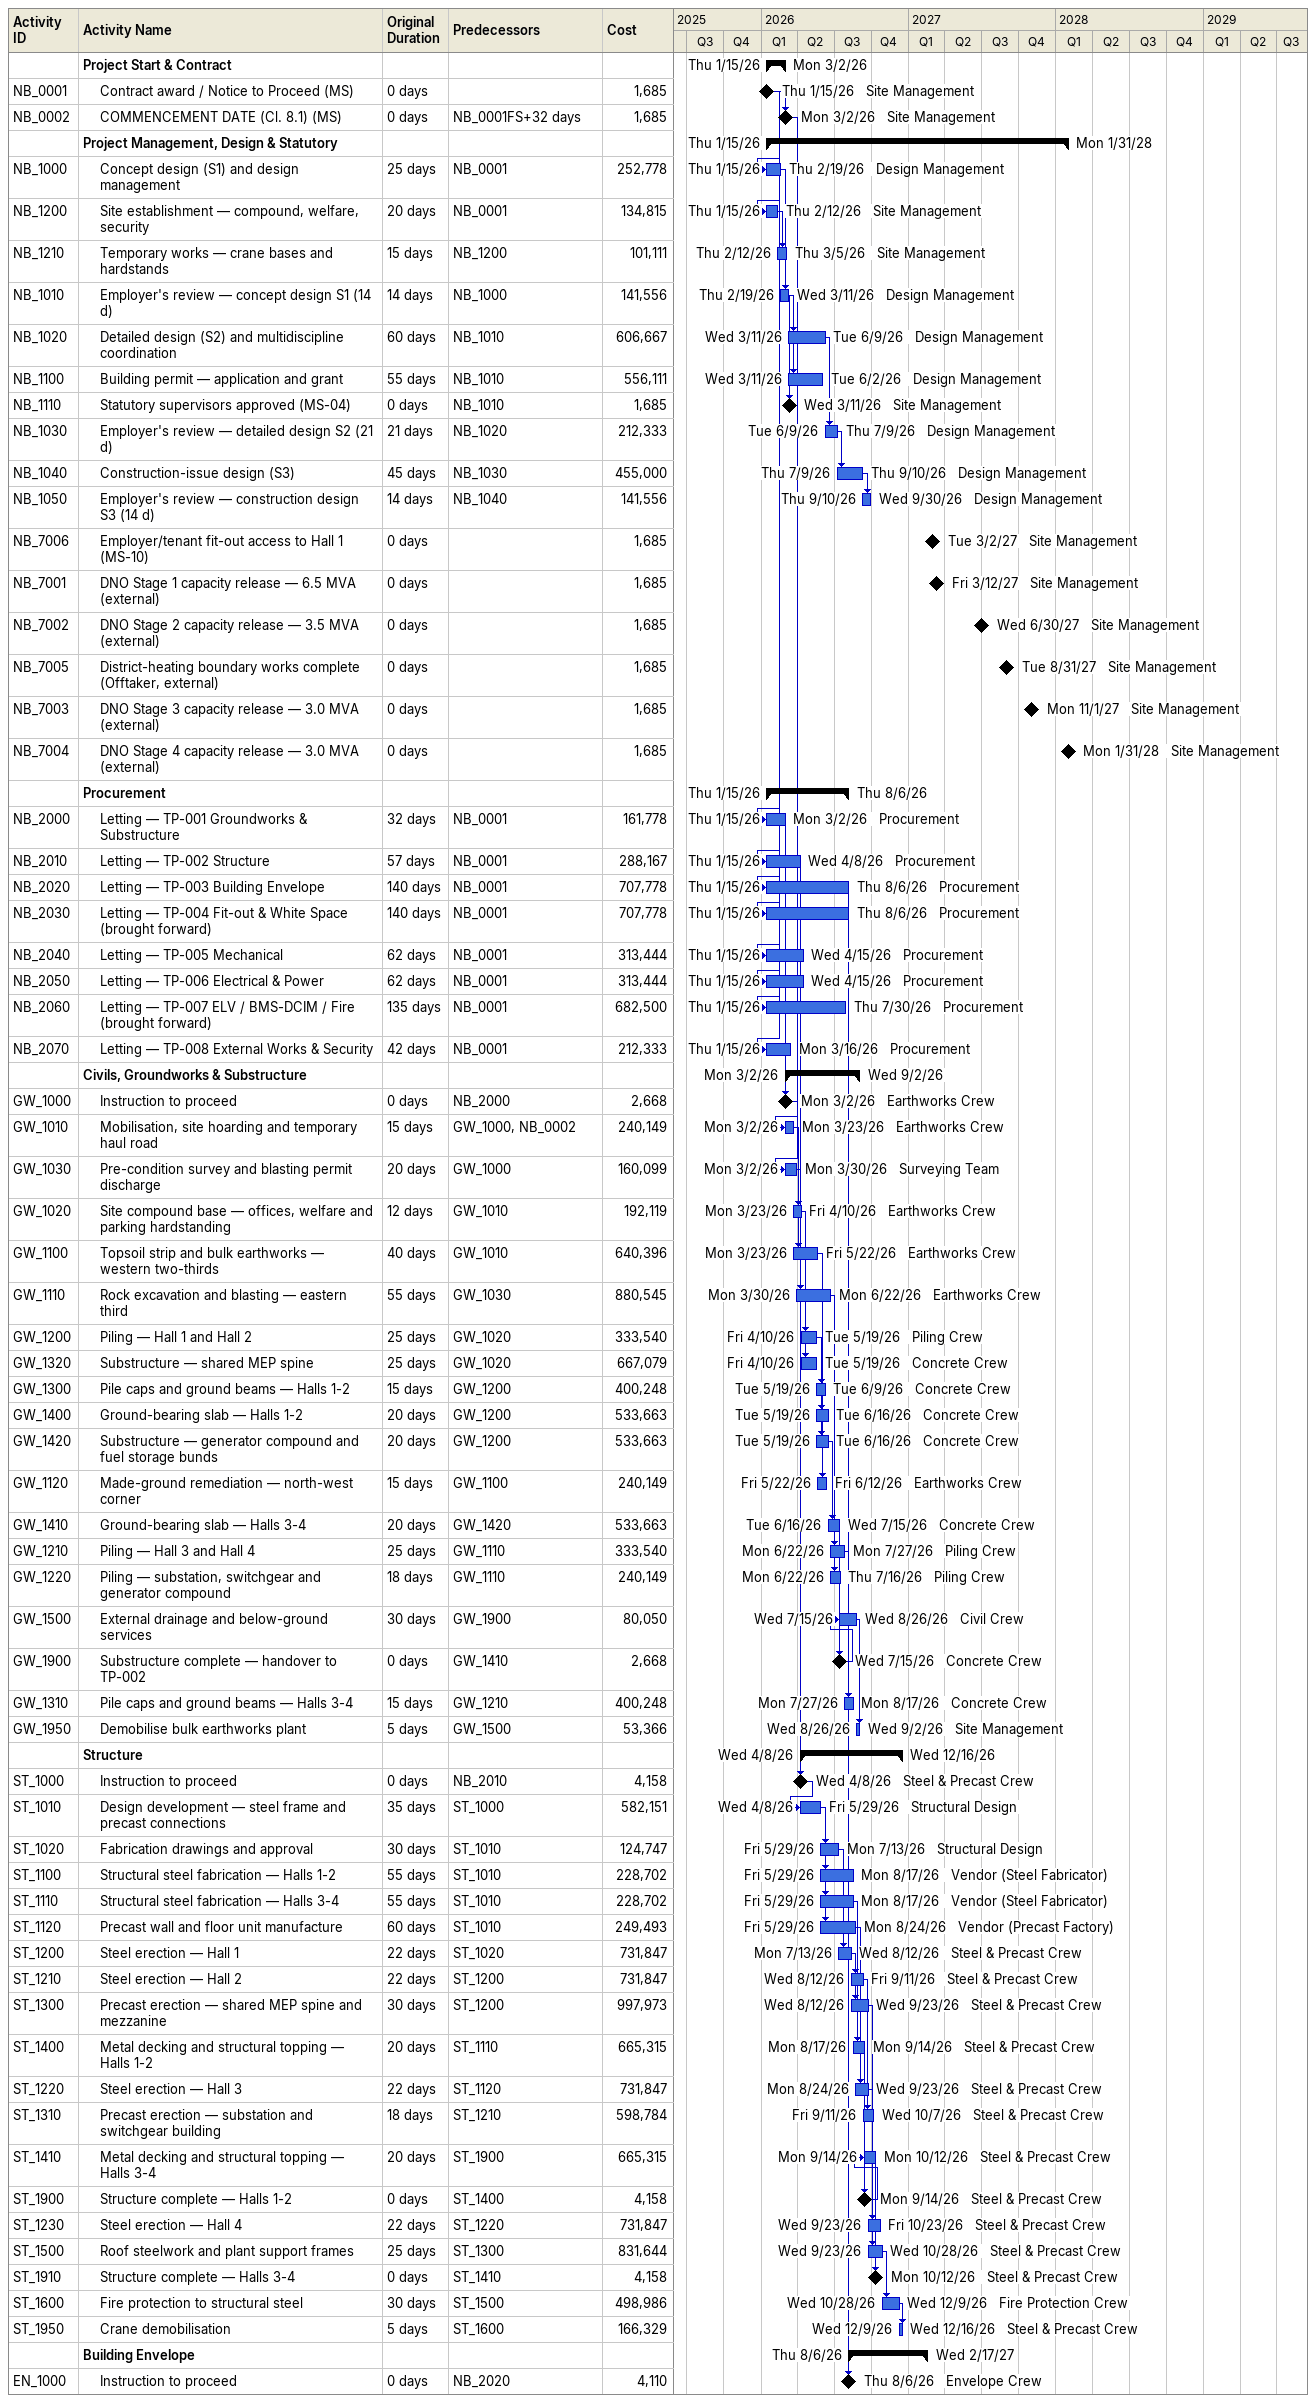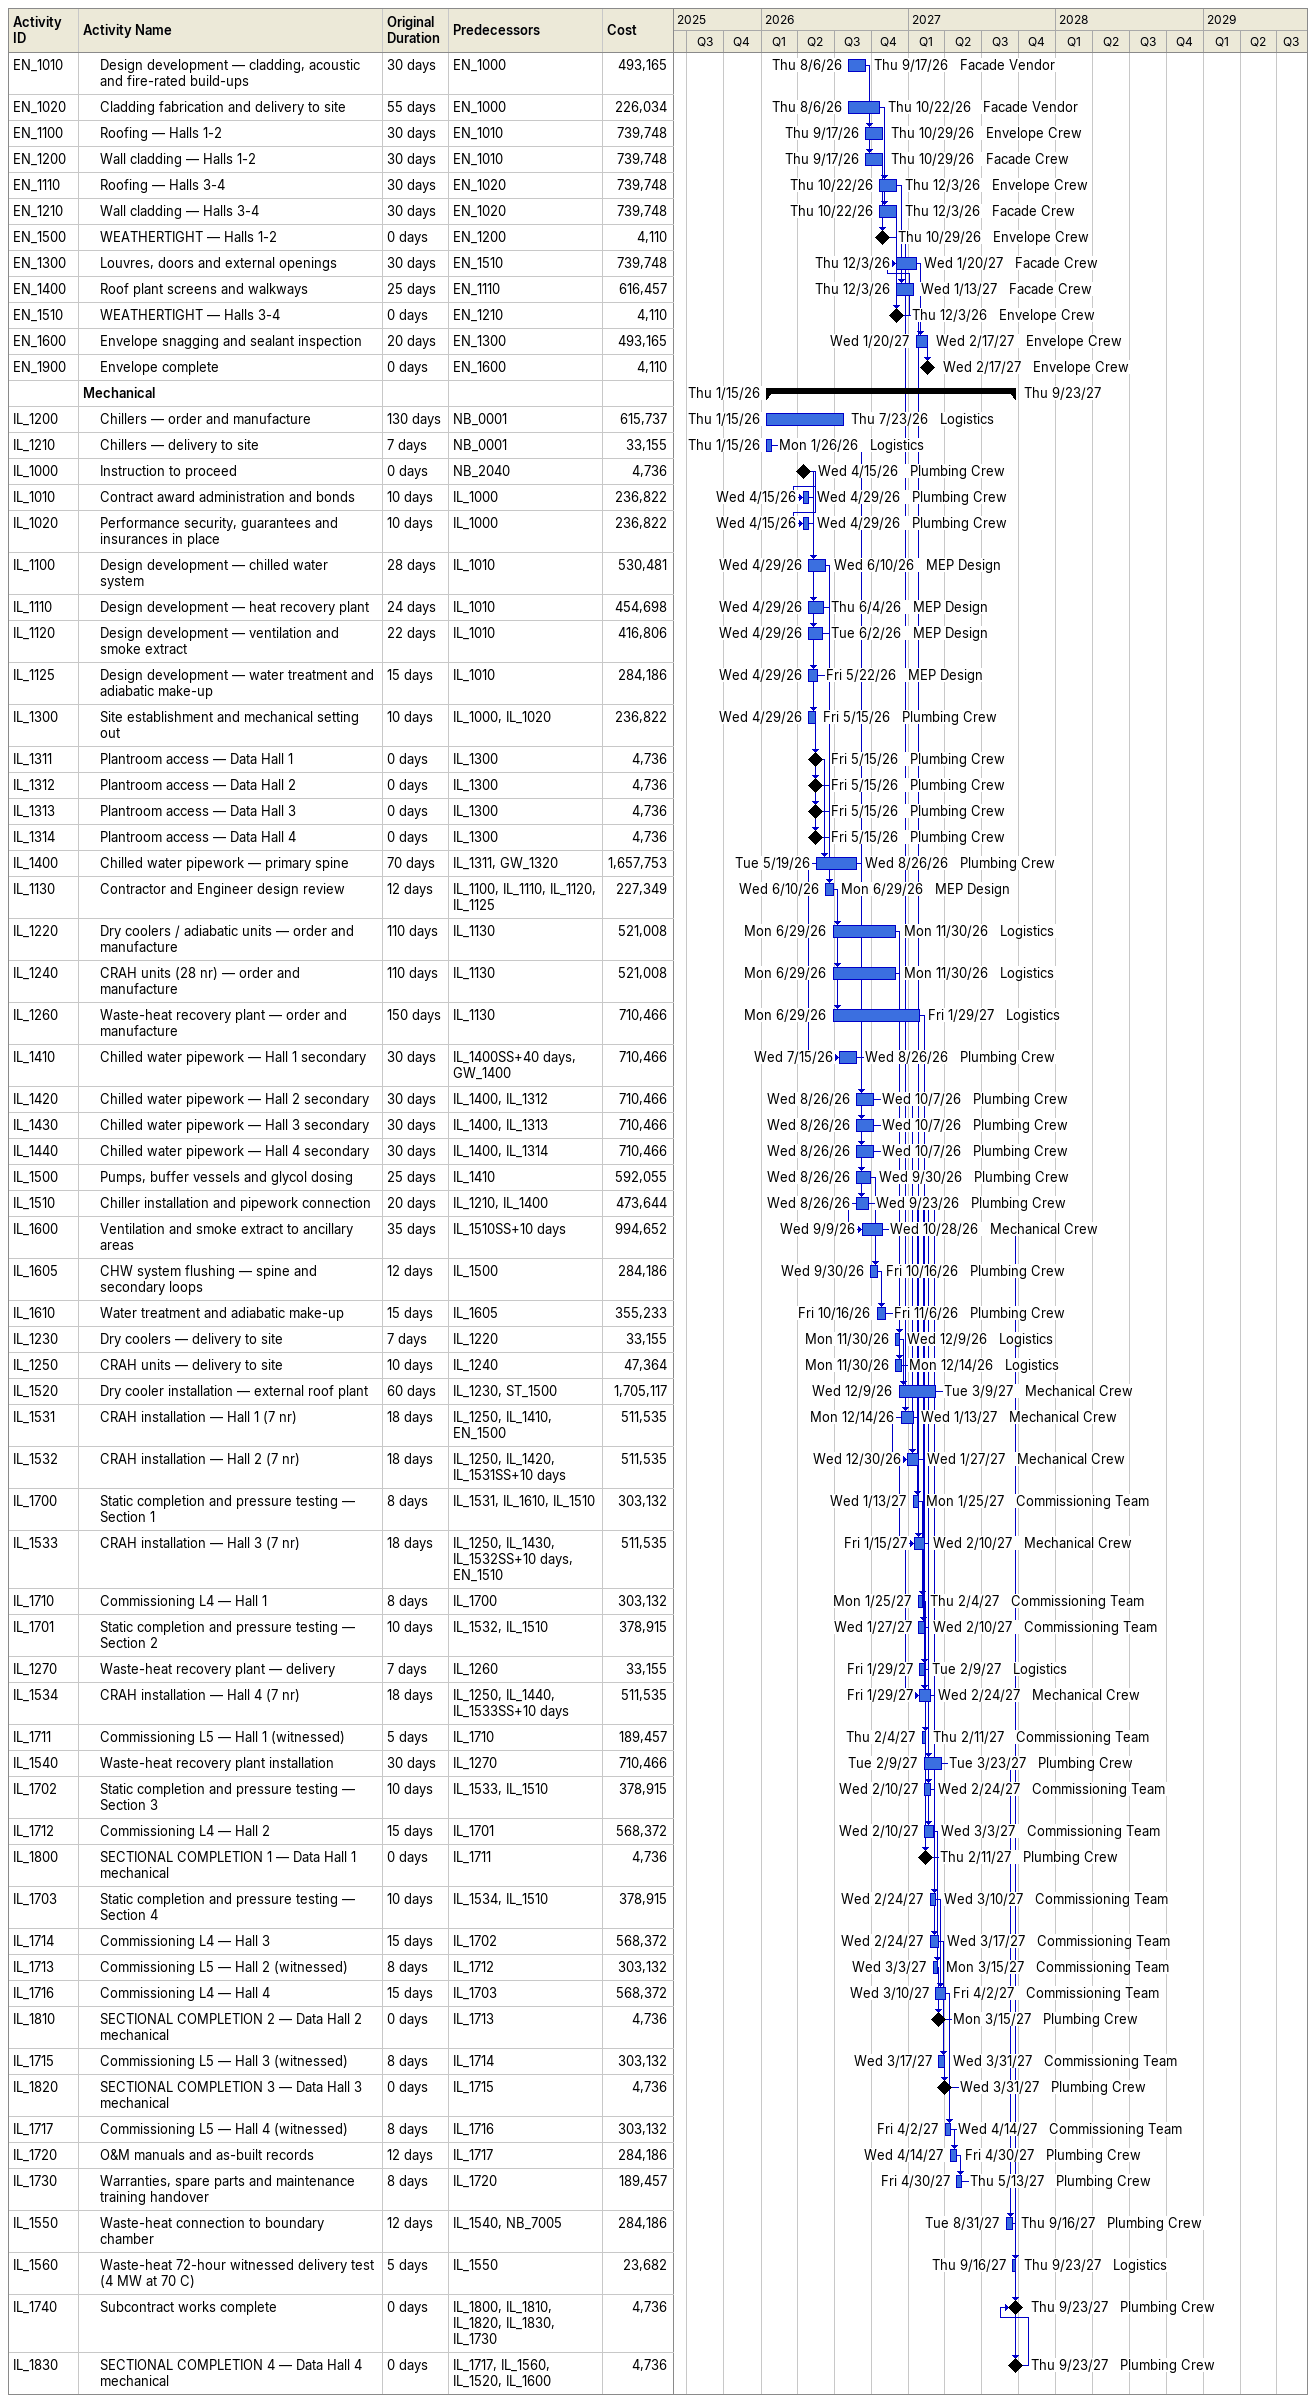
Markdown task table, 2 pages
| ID | Level | Task | Original duration | Start | Finish | Predecessors | Resources | Cost |
|---|---|---|---|---|---|---|---|---|
|  | 1 | **Project Start & Contract** |  | 2026-01-15 | 2026-03-02 |  |  |  |
| NB_0001 | 2 | Contract award / Notice to Proceed (MS) | 0d | 2026-01-15 | 2026-01-15 |  | Site Management | 1685 |
| NB_0002 | 2 | COMMENCEMENT DATE (Cl. 8.1) (MS) | 0d | 2026-03-02 | 2026-03-02 | NB_0001FS+32d | Site Management | 1685 |
|  | 1 | **Project Management, Design & Statutory** |  | 2026-01-15 | 2028-01-31 |  |  |  |
| NB_1000 | 2 | Concept design (S1) and design management | 25d | 2026-01-15 | 2026-02-19 | NB_0001 | Design Management | 252778 |
| NB_1200 | 2 | Site establishment — compound, welfare, security | 20d | 2026-01-15 | 2026-02-12 | NB_0001 | Site Management | 134815 |
| NB_1210 | 2 | Temporary works — crane bases and hardstands | 15d | 2026-02-12 | 2026-03-05 | NB_1200 | Site Management | 101111 |
| NB_1010 | 2 | Employer's review — concept design S1 (14 d) | 14d | 2026-02-19 | 2026-03-11 | NB_1000 | Design Management | 141556 |
| NB_1020 | 2 | Detailed design (S2) and multidiscipline coordination | 60d | 2026-03-11 | 2026-06-09 | NB_1010 | Design Management | 606667 |
| NB_1100 | 2 | Building permit — application and grant | 55d | 2026-03-11 | 2026-06-02 | NB_1010 | Design Management | 556111 |
| NB_1110 | 2 | Statutory supervisors approved (MS-04) | 0d | 2026-03-11 | 2026-03-11 | NB_1010 | Site Management | 1685 |
| NB_1030 | 2 | Employer's review — detailed design S2 (21 d) | 21d | 2026-06-09 | 2026-07-09 | NB_1020 | Design Management | 212333 |
| NB_1040 | 2 | Construction-issue design (S3) | 45d | 2026-07-09 | 2026-09-10 | NB_1030 | Design Management | 455000 |
| NB_1050 | 2 | Employer's review — construction design S3 (14 d) | 14d | 2026-09-10 | 2026-09-30 | NB_1040 | Design Management | 141556 |
| NB_7006 | 2 | Employer/tenant fit-out access to Hall 1 (MS-10) | 0d | 2027-03-02 | 2027-03-02 |  | Site Management | 1685 |
| NB_7001 | 2 | DNO Stage 1 capacity release — 6.5 MVA (external) | 0d | 2027-03-12 | 2027-03-12 |  | Site Management | 1685 |
| NB_7002 | 2 | DNO Stage 2 capacity release — 3.5 MVA (external) | 0d | 2027-06-30 | 2027-06-30 |  | Site Management | 1685 |
| NB_7005 | 2 | District-heating boundary works complete (Offtaker, external) | 0d | 2027-08-31 | 2027-08-31 |  | Site Management | 1685 |
| NB_7003 | 2 | DNO Stage 3 capacity release — 3.0 MVA (external) | 0d | 2027-11-01 | 2027-11-01 |  | Site Management | 1685 |
| NB_7004 | 2 | DNO Stage 4 capacity release — 3.0 MVA (external) | 0d | 2028-01-31 | 2028-01-31 |  | Site Management | 1685 |
|  | 1 | **Procurement** |  | 2026-01-15 | 2026-08-06 |  |  |  |
| NB_2000 | 2 | Letting — TP-001 Groundworks & Substructure | 32d | 2026-01-15 | 2026-03-02 | NB_0001 | Procurement | 161778 |
| NB_2010 | 2 | Letting — TP-002 Structure | 57d | 2026-01-15 | 2026-04-08 | NB_0001 | Procurement | 288167 |
| NB_2020 | 2 | Letting — TP-003 Building Envelope | 140d | 2026-01-15 | 2026-08-06 | NB_0001 | Procurement | 707778 |
| NB_2030 | 2 | Letting — TP-004 Fit-out & White Space (brought forward) | 140d | 2026-01-15 | 2026-08-06 | NB_0001 | Procurement | 707778 |
| NB_2040 | 2 | Letting — TP-005 Mechanical | 62d | 2026-01-15 | 2026-04-15 | NB_0001 | Procurement | 313444 |
| NB_2050 | 2 | Letting — TP-006 Electrical & Power | 62d | 2026-01-15 | 2026-04-15 | NB_0001 | Procurement | 313444 |
| NB_2060 | 2 | Letting — TP-007 ELV / BMS-DCIM / Fire (brought forward) | 135d | 2026-01-15 | 2026-07-30 | NB_0001 | Procurement | 682500 |
| NB_2070 | 2 | Letting — TP-008 External Works & Security | 42d | 2026-01-15 | 2026-03-16 | NB_0001 | Procurement | 212333 |
|  | 1 | **Civils, Groundworks & Substructure** |  | 2026-03-02 | 2026-09-02 |  |  |  |
| GW_1000 | 2 | Instruction to proceed | 0d | 2026-03-02 | 2026-03-02 | NB_2000 | Earthworks Crew | 2668 |
| GW_1010 | 2 | Mobilisation, site hoarding and temporary haul road | 15d | 2026-03-02 | 2026-03-23 | GW_1000, NB_0002 | Earthworks Crew | 240149 |
| GW_1030 | 2 | Pre-condition survey and blasting permit discharge | 20d | 2026-03-02 | 2026-03-30 | GW_1000 | Surveying Team | 160099 |
| GW_1020 | 2 | Site compound base — offices, welfare and parking hardstanding | 12d | 2026-03-23 | 2026-04-10 | GW_1010 | Earthworks Crew | 192119 |
| GW_1100 | 2 | Topsoil strip and bulk earthworks — western two-thirds | 40d | 2026-03-23 | 2026-05-22 | GW_1010 | Earthworks Crew | 640396 |
| GW_1110 | 2 | Rock excavation and blasting — eastern third | 55d | 2026-03-30 | 2026-06-22 | GW_1030 | Earthworks Crew | 880545 |
| GW_1200 | 2 | Piling — Hall 1 and Hall 2 | 25d | 2026-04-10 | 2026-05-19 | GW_1020 | Piling Crew | 333540 |
| GW_1320 | 2 | Substructure — shared MEP spine | 25d | 2026-04-10 | 2026-05-19 | GW_1020 | Concrete Crew | 667079 |
| GW_1300 | 2 | Pile caps and ground beams — Halls 1-2 | 15d | 2026-05-19 | 2026-06-09 | GW_1200 | Concrete Crew | 400248 |
| GW_1400 | 2 | Ground-bearing slab — Halls 1-2 | 20d | 2026-05-19 | 2026-06-16 | GW_1200 | Concrete Crew | 533663 |
| GW_1420 | 2 | Substructure — generator compound and fuel storage bunds | 20d | 2026-05-19 | 2026-06-16 | GW_1200 | Concrete Crew | 533663 |
| GW_1120 | 2 | Made-ground remediation — north-west corner | 15d | 2026-05-22 | 2026-06-12 | GW_1100 | Earthworks Crew | 240149 |
| GW_1410 | 2 | Ground-bearing slab — Halls 3-4 | 20d | 2026-06-16 | 2026-07-15 | GW_1420 | Concrete Crew | 533663 |
| GW_1210 | 2 | Piling — Hall 3 and Hall 4 | 25d | 2026-06-22 | 2026-07-27 | GW_1110 | Piling Crew | 333540 |
| GW_1220 | 2 | Piling — substation, switchgear and generator compound | 18d | 2026-06-22 | 2026-07-16 | GW_1110 | Piling Crew | 240149 |
| GW_1500 | 2 | External drainage and below-ground services | 30d | 2026-07-15 | 2026-08-26 | GW_1900 | Civil Crew | 80050 |
| GW_1900 | 2 | Substructure complete — handover to TP-002 | 0d | 2026-07-15 | 2026-07-15 | GW_1410 | Concrete Crew | 2668 |
| GW_1310 | 2 | Pile caps and ground beams — Halls 3-4 | 15d | 2026-07-27 | 2026-08-17 | GW_1210 | Concrete Crew | 400248 |
| GW_1950 | 2 | Demobilise bulk earthworks plant | 5d | 2026-08-26 | 2026-09-02 | GW_1500 | Site Management | 53366 |
|  | 1 | **Structure** |  | 2026-04-08 | 2026-12-16 |  |  |  |
| ST_1000 | 2 | Instruction to proceed | 0d | 2026-04-08 | 2026-04-08 | NB_2010 | Steel & Precast Crew | 4158 |
| ST_1010 | 2 | Design development — steel frame and precast connections | 35d | 2026-04-08 | 2026-05-29 | ST_1000 | Structural Design | 582151 |
| ST_1020 | 2 | Fabrication drawings and approval | 30d | 2026-05-29 | 2026-07-13 | ST_1010 | Structural Design | 124747 |
| ST_1100 | 2 | Structural steel fabrication — Halls 1-2 | 55d | 2026-05-29 | 2026-08-17 | ST_1010 | Vendor (Steel Fabricator) | 228702 |
| ST_1110 | 2 | Structural steel fabrication — Halls 3-4 | 55d | 2026-05-29 | 2026-08-17 | ST_1010 | Vendor (Steel Fabricator) | 228702 |
| ST_1120 | 2 | Precast wall and floor unit manufacture | 60d | 2026-05-29 | 2026-08-24 | ST_1010 | Vendor (Precast Factory) | 249493 |
| ST_1200 | 2 | Steel erection — Hall 1 | 22d | 2026-07-13 | 2026-08-12 | ST_1020 | Steel & Precast Crew | 731847 |
| ST_1210 | 2 | Steel erection — Hall 2 | 22d | 2026-08-12 | 2026-09-11 | ST_1200 | Steel & Precast Crew | 731847 |
| ST_1300 | 2 | Precast erection — shared MEP spine and mezzanine | 30d | 2026-08-12 | 2026-09-23 | ST_1200 | Steel & Precast Crew | 997973 |
| ST_1400 | 2 | Metal decking and structural topping — Halls 1-2 | 20d | 2026-08-17 | 2026-09-14 | ST_1110 | Steel & Precast Crew | 665315 |
| ST_1220 | 2 | Steel erection — Hall 3 | 22d | 2026-08-24 | 2026-09-23 | ST_1120 | Steel & Precast Crew | 731847 |
| ST_1310 | 2 | Precast erection — substation and switchgear building | 18d | 2026-09-11 | 2026-10-07 | ST_1210 | Steel & Precast Crew | 598784 |
| ST_1410 | 2 | Metal decking and structural topping — Halls 3-4 | 20d | 2026-09-14 | 2026-10-12 | ST_1900 | Steel & Precast Crew | 665315 |
| ST_1900 | 2 | Structure complete — Halls 1-2 | 0d | 2026-09-14 | 2026-09-14 | ST_1400 | Steel & Precast Crew | 4158 |
| ST_1230 | 2 | Steel erection — Hall 4 | 22d | 2026-09-23 | 2026-10-23 | ST_1220 | Steel & Precast Crew | 731847 |
| ST_1500 | 2 | Roof steelwork and plant support frames | 25d | 2026-09-23 | 2026-10-28 | ST_1300 | Steel & Precast Crew | 831644 |
| ST_1910 | 2 | Structure complete — Halls 3-4 | 0d | 2026-10-12 | 2026-10-12 | ST_1410 | Steel & Precast Crew | 4158 |
| ST_1600 | 2 | Fire protection to structural steel | 30d | 2026-10-28 | 2026-12-09 | ST_1500 | Fire Protection Crew | 498986 |
| ST_1950 | 2 | Crane demobilisation | 5d | 2026-12-09 | 2026-12-16 | ST_1600 | Steel & Precast Crew | 166329 |
|  | 1 | **Building Envelope** |  | 2026-08-06 | 2027-02-17 |  |  |  |
| EN_1000 | 2 | Instruction to proceed | 0d | 2026-08-06 | 2026-08-06 | NB_2020 | Envelope Crew | 4110 |
| EN_1010 | 2 | Design development — cladding, acoustic and fire-rated build-ups | 30d | 2026-08-06 | 2026-09-17 | EN_1000 | Facade Vendor | 493165 |
| EN_1020 | 2 | Cladding fabrication and delivery to site | 55d | 2026-08-06 | 2026-10-22 | EN_1000 | Facade Vendor | 226034 |
| EN_1100 | 2 | Roofing — Halls 1-2 | 30d | 2026-09-17 | 2026-10-29 | EN_1010 | Envelope Crew | 739748 |
| EN_1200 | 2 | Wall cladding — Halls 1-2 | 30d | 2026-09-17 | 2026-10-29 | EN_1010 | Facade Crew | 739748 |
| EN_1110 | 2 | Roofing — Halls 3-4 | 30d | 2026-10-22 | 2026-12-03 | EN_1020 | Envelope Crew | 739748 |
| EN_1210 | 2 | Wall cladding — Halls 3-4 | 30d | 2026-10-22 | 2026-12-03 | EN_1020 | Facade Crew | 739748 |
| EN_1500 | 2 | WEATHERTIGHT — Halls 1-2 | 0d | 2026-10-29 | 2026-10-29 | EN_1200 | Envelope Crew | 4110 |
| EN_1300 | 2 | Louvres, doors and external openings | 30d | 2026-12-03 | 2027-01-20 | EN_1510 | Facade Crew | 739748 |
| EN_1400 | 2 | Roof plant screens and walkways | 25d | 2026-12-03 | 2027-01-13 | EN_1110 | Facade Crew | 616457 |
| EN_1510 | 2 | WEATHERTIGHT — Halls 3-4 | 0d | 2026-12-03 | 2026-12-03 | EN_1210 | Envelope Crew | 4110 |
| EN_1600 | 2 | Envelope snagging and sealant inspection | 20d | 2027-01-20 | 2027-02-17 | EN_1300 | Envelope Crew | 493165 |
| EN_1900 | 2 | Envelope complete | 0d | 2027-02-17 | 2027-02-17 | EN_1600 | Envelope Crew | 4110 |
|  | 1 | **Mechanical** |  | 2026-01-15 | 2027-09-23 |  |  |  |
| IL_1200 | 2 | Chillers — order and manufacture | 130d | 2026-01-15 | 2026-07-23 | NB_0001 | Logistics | 615737 |
| IL_1210 | 2 | Chillers — delivery to site | 7d | 2026-01-15 | 2026-01-26 | NB_0001 | Logistics | 33155 |
| IL_1000 | 2 | Instruction to proceed | 0d | 2026-04-15 | 2026-04-15 | NB_2040 | Plumbing Crew | 4736 |
| IL_1010 | 2 | Contract award administration and bonds | 10d | 2026-04-15 | 2026-04-29 | IL_1000 | Plumbing Crew | 236822 |
| IL_1020 | 2 | Performance security, guarantees and insurances in place | 10d | 2026-04-15 | 2026-04-29 | IL_1000 | Plumbing Crew | 236822 |
| IL_1100 | 2 | Design development — chilled water system | 28d | 2026-04-29 | 2026-06-10 | IL_1010 | MEP Design | 530481 |
| IL_1110 | 2 | Design development — heat recovery plant | 24d | 2026-04-29 | 2026-06-04 | IL_1010 | MEP Design | 454698 |
| IL_1120 | 2 | Design development — ventilation and smoke extract | 22d | 2026-04-29 | 2026-06-02 | IL_1010 | MEP Design | 416806 |
| IL_1125 | 2 | Design development — water treatment and adiabatic make-up | 15d | 2026-04-29 | 2026-05-22 | IL_1010 | MEP Design | 284186 |
| IL_1300 | 2 | Site establishment and mechanical setting out | 10d | 2026-04-29 | 2026-05-15 | IL_1000, IL_1020 | Plumbing Crew | 236822 |
| IL_1311 | 2 | Plantroom access — Data Hall 1 | 0d | 2026-05-15 | 2026-05-15 | IL_1300 | Plumbing Crew | 4736 |
| IL_1312 | 2 | Plantroom access — Data Hall 2 | 0d | 2026-05-15 | 2026-05-15 | IL_1300 | Plumbing Crew | 4736 |
| IL_1313 | 2 | Plantroom access — Data Hall 3 | 0d | 2026-05-15 | 2026-05-15 | IL_1300 | Plumbing Crew | 4736 |
| IL_1314 | 2 | Plantroom access — Data Hall 4 | 0d | 2026-05-15 | 2026-05-15 | IL_1300 | Plumbing Crew | 4736 |
| IL_1400 | 2 | Chilled water pipework — primary spine | 70d | 2026-05-19 | 2026-08-26 | IL_1311, GW_1320 | Plumbing Crew | 1657753 |
| IL_1130 | 2 | Contractor and Engineer design review | 12d | 2026-06-10 | 2026-06-29 | IL_1100, IL_1110, IL_1120, IL_1125 | MEP Design | 227349 |
| IL_1220 | 2 | Dry coolers / adiabatic units — order and manufacture | 110d | 2026-06-29 | 2026-11-30 | IL_1130 | Logistics | 521008 |
| IL_1240 | 2 | CRAH units (28 nr) — order and manufacture | 110d | 2026-06-29 | 2026-11-30 | IL_1130 | Logistics | 521008 |
| IL_1260 | 2 | Waste-heat recovery plant — order and manufacture | 150d | 2026-06-29 | 2027-01-29 | IL_1130 | Logistics | 710466 |
| IL_1410 | 2 | Chilled water pipework — Hall 1 secondary | 30d | 2026-07-15 | 2026-08-26 | IL_1400SS+40d, GW_1400 | Plumbing Crew | 710466 |
| IL_1420 | 2 | Chilled water pipework — Hall 2 secondary | 30d | 2026-08-26 | 2026-10-07 | IL_1400, IL_1312 | Plumbing Crew | 710466 |
| IL_1430 | 2 | Chilled water pipework — Hall 3 secondary | 30d | 2026-08-26 | 2026-10-07 | IL_1400, IL_1313 | Plumbing Crew | 710466 |
| IL_1440 | 2 | Chilled water pipework — Hall 4 secondary | 30d | 2026-08-26 | 2026-10-07 | IL_1400, IL_1314 | Plumbing Crew | 710466 |
| IL_1500 | 2 | Pumps, buffer vessels and glycol dosing | 25d | 2026-08-26 | 2026-09-30 | IL_1410 | Plumbing Crew | 592055 |
| IL_1510 | 2 | Chiller installation and pipework connection | 20d | 2026-08-26 | 2026-09-23 | IL_1210, IL_1400 | Plumbing Crew | 473644 |
| IL_1600 | 2 | Ventilation and smoke extract to ancillary areas | 35d | 2026-09-09 | 2026-10-28 | IL_1510SS+10d | Mechanical Crew | 994652 |
| IL_1605 | 2 | CHW system flushing — spine and secondary loops | 12d | 2026-09-30 | 2026-10-16 | IL_1500 | Plumbing Crew | 284186 |
| IL_1610 | 2 | Water treatment and adiabatic make-up | 15d | 2026-10-16 | 2026-11-06 | IL_1605 | Plumbing Crew | 355233 |
| IL_1230 | 2 | Dry coolers — delivery to site | 7d | 2026-11-30 | 2026-12-09 | IL_1220 | Logistics | 33155 |
| IL_1250 | 2 | CRAH units — delivery to site | 10d | 2026-11-30 | 2026-12-14 | IL_1240 | Logistics | 47364 |
| IL_1520 | 2 | Dry cooler installation — external roof plant | 60d | 2026-12-09 | 2027-03-09 | IL_1230, ST_1500 | Mechanical Crew | 1705117 |
| IL_1531 | 2 | CRAH installation — Hall 1 (7 nr) | 18d | 2026-12-14 | 2027-01-13 | IL_1250, IL_1410, EN_1500 | Mechanical Crew | 511535 |
| IL_1532 | 2 | CRAH installation — Hall 2 (7 nr) | 18d | 2026-12-30 | 2027-01-27 | IL_1250, IL_1420, IL_1531SS+10d | Mechanical Crew | 511535 |
| IL_1700 | 2 | Static completion and pressure testing — Section 1 | 8d | 2027-01-13 | 2027-01-25 | IL_1531, IL_1610, IL_1510 | Commissioning Team | 303132 |
| IL_1533 | 2 | CRAH installation — Hall 3 (7 nr) | 18d | 2027-01-15 | 2027-02-10 | IL_1250, IL_1430, IL_1532SS+10d, EN_1510 | Mechanical Crew | 511535 |
| IL_1710 | 2 | Commissioning L4 — Hall 1 | 8d | 2027-01-25 | 2027-02-04 | IL_1700 | Commissioning Team | 303132 |
| IL_1701 | 2 | Static completion and pressure testing — Section 2 | 10d | 2027-01-27 | 2027-02-10 | IL_1532, IL_1510 | Commissioning Team | 378915 |
| IL_1270 | 2 | Waste-heat recovery plant — delivery | 7d | 2027-01-29 | 2027-02-09 | IL_1260 | Logistics | 33155 |
| IL_1534 | 2 | CRAH installation — Hall 4 (7 nr) | 18d | 2027-01-29 | 2027-02-24 | IL_1250, IL_1440, IL_1533SS+10d | Mechanical Crew | 511535 |
| IL_1711 | 2 | Commissioning L5 — Hall 1 (witnessed) | 5d | 2027-02-04 | 2027-02-11 | IL_1710 | Commissioning Team | 189457 |
| IL_1540 | 2 | Waste-heat recovery plant installation | 30d | 2027-02-09 | 2027-03-23 | IL_1270 | Plumbing Crew | 710466 |
| IL_1702 | 2 | Static completion and pressure testing — Section 3 | 10d | 2027-02-10 | 2027-02-24 | IL_1533, IL_1510 | Commissioning Team | 378915 |
| IL_1712 | 2 | Commissioning L4 — Hall 2 | 15d | 2027-02-10 | 2027-03-03 | IL_1701 | Commissioning Team | 568372 |
| IL_1800 | 2 | SECTIONAL COMPLETION 1 — Data Hall 1 mechanical | 0d | 2027-02-11 | 2027-02-11 | IL_1711 | Plumbing Crew | 4736 |
| IL_1703 | 2 | Static completion and pressure testing — Section 4 | 10d | 2027-02-24 | 2027-03-10 | IL_1534, IL_1510 | Commissioning Team | 378915 |
| IL_1714 | 2 | Commissioning L4 — Hall 3 | 15d | 2027-02-24 | 2027-03-17 | IL_1702 | Commissioning Team | 568372 |
| IL_1713 | 2 | Commissioning L5 — Hall 2 (witnessed) | 8d | 2027-03-03 | 2027-03-15 | IL_1712 | Commissioning Team | 303132 |
| IL_1716 | 2 | Commissioning L4 — Hall 4 | 15d | 2027-03-10 | 2027-04-02 | IL_1703 | Commissioning Team | 568372 |
| IL_1810 | 2 | SECTIONAL COMPLETION 2 — Data Hall 2 mechanical | 0d | 2027-03-15 | 2027-03-15 | IL_1713 | Plumbing Crew | 4736 |
| IL_1715 | 2 | Commissioning L5 — Hall 3 (witnessed) | 8d | 2027-03-17 | 2027-03-31 | IL_1714 | Commissioning Team | 303132 |
| IL_1820 | 2 | SECTIONAL COMPLETION 3 — Data Hall 3 mechanical | 0d | 2027-03-31 | 2027-03-31 | IL_1715 | Plumbing Crew | 4736 |
| IL_1717 | 2 | Commissioning L5 — Hall 4 (witnessed) | 8d | 2027-04-02 | 2027-04-14 | IL_1716 | Commissioning Team | 303132 |
| IL_1720 | 2 | O&M manuals and as-built records | 12d | 2027-04-14 | 2027-04-30 | IL_1717 | Plumbing Crew | 284186 |
| IL_1730 | 2 | Warranties, spare parts and maintenance training handover | 8d | 2027-04-30 | 2027-05-13 | IL_1720 | Plumbing Crew | 189457 |
| IL_1550 | 2 | Waste-heat connection to boundary chamber | 12d | 2027-08-31 | 2027-09-16 | IL_1540, NB_7005 | Plumbing Crew | 284186 |
| IL_1560 | 2 | Waste-heat 72-hour witnessed delivery test (4 MW at 70 C) | 5d | 2027-09-16 | 2027-09-23 | IL_1550 | Logistics | 23682 |
| IL_1740 | 2 | Subcontract works complete | 0d | 2027-09-23 | 2027-09-23 | IL_1800, IL_1810, IL_1820, IL_1830, IL_1730 | Plumbing Crew | 4736 |
| IL_1830 | 2 | SECTIONAL COMPLETION 4 — Data Hall 4 mechanical | 0d | 2027-09-23 | 2027-09-23 | IL_1717, IL_1560, IL_1520, IL_1600 | Plumbing Crew | 4736 |
